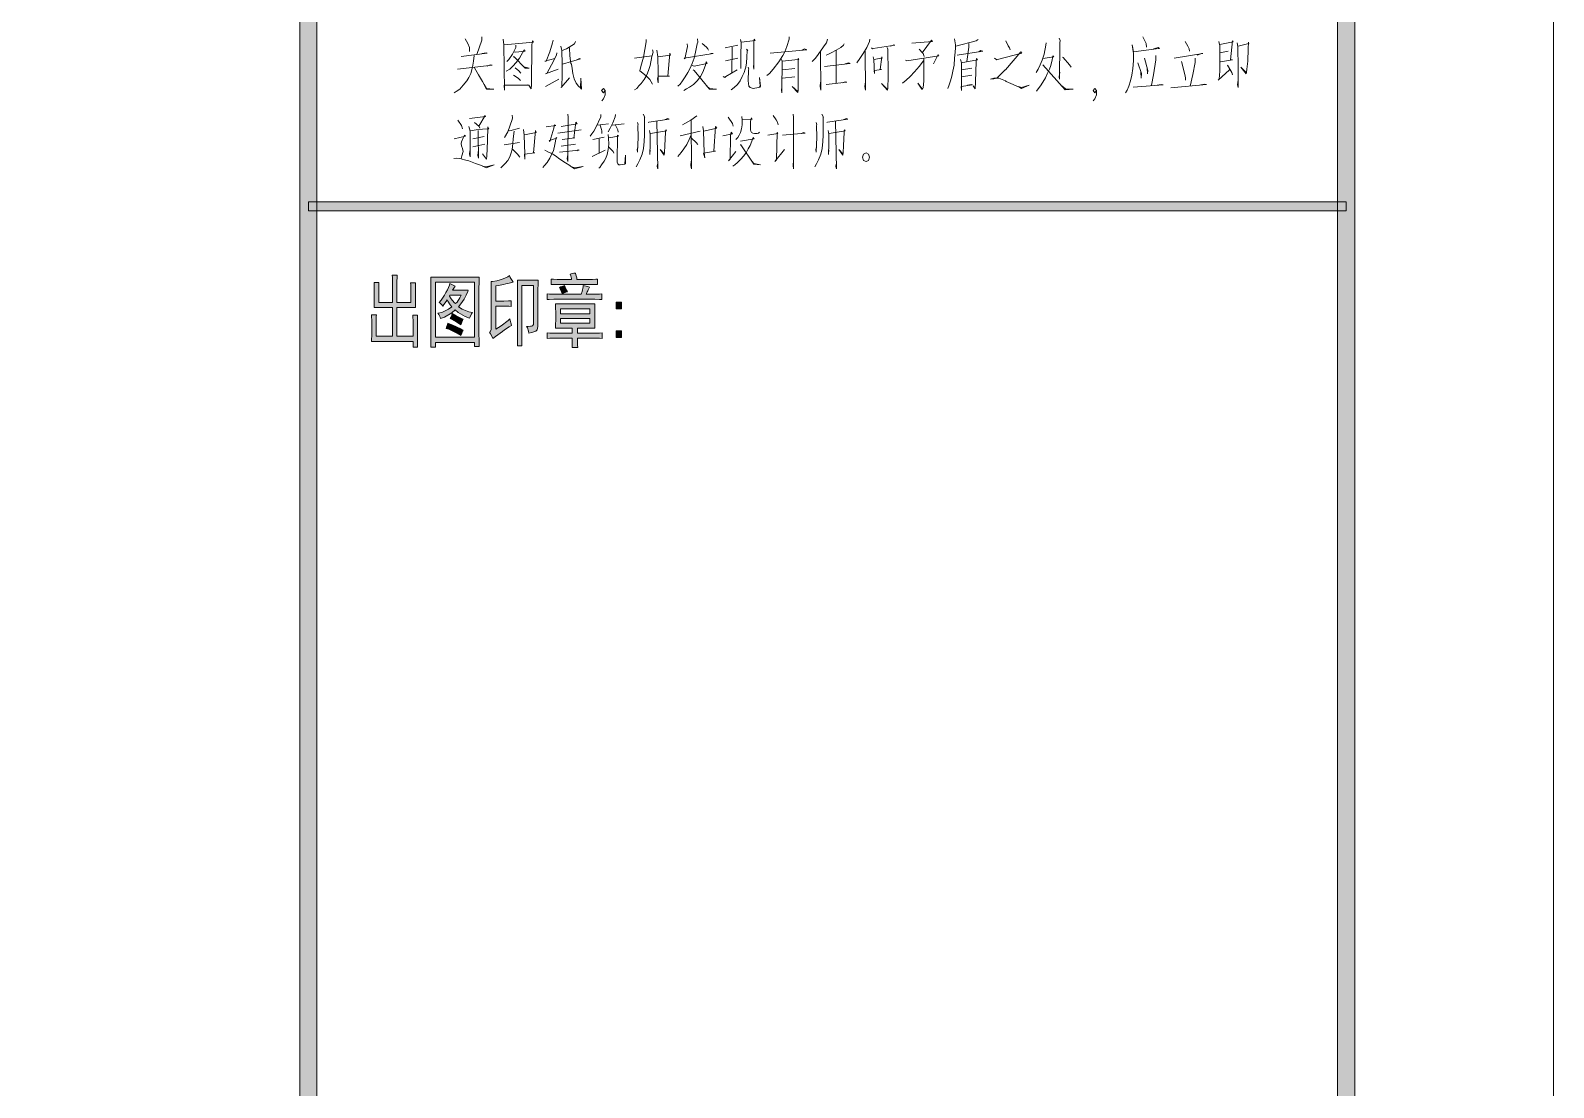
# Model space of a CAD drawing. Header units: millimetres. Extents: x 261 to 114907, y 32 to 1998430.
# Drawn here: x 106092 to 114907, y 1972882 to 1978999 of the extents above; entities that cross this region are included whole.
import ezdxf

# ---------------------------------------------------------------- set-up
doc = ezdxf.new("R2010")
doc.units = ezdxf.units.MM

msp = doc.modelspace()

# ---------------------------------------------------------------- hatches: boundary and pattern name
h = msp.add_hatch(color=0)
h.dxf.hatch_style = 2
h.paths.add_polyline_path([(113756.8, 1928283.3), (113656.8, 1928383.3), (113656.8, 1997179.3), (113756.8, 1997279.2)])
h = msp.add_hatch(color=0)
h.dxf.hatch_style = 2
h.paths.add_polyline_path([(107750.2, 1928333.3), (107650.3, 1928333.3), (107650.3, 1997229.2), (107750.2, 1997229.2)])
h = msp.add_hatch(color=0)
h.dxf.hatch_style = 2
h.paths.add_polyline_path([(107700.3, 1977956.5), (107700.3, 1978008.2), (113706.8, 1978008.2), (113706.8, 1977956.5)])
h = msp.add_hatch(color=0)
h.dxf.hatch_style = 2
h.paths.add_polyline_path([(108108.8, 1977541.1), (108107.9, 1977529.4), (108107.5, 1977507.9), (108107.5, 1977498), (108107.5, 1977426), (108187.2, 1977426), (108187.2, 1977532.4), (108187.2, 1977544.9), (108186.3, 1977569.9), (108185.9, 1977582.8), (108213.9, 1977582.8), (108213.5, 1977572.1), (108212.6, 1977546.7), (108212.6, 1977532.4), (108212.6, 1977426), (108294.1, 1977426), (108294.1, 1977492.4), (108294.1, 1977507), (108293.2, 1977530.3), (108292.3, 1977539.3), (108320.8, 1977539.3), (108320.3, 1977530.3), (108319.5, 1977506.1), (108319.5, 1977490.6), (108319.5, 1977441.9), (108319.5, 1977427.7), (108320.3, 1977404.5), (108320.8, 1977395.4), (108212.6, 1977395.4), (108212.6, 1977229.5), (108306.1, 1977229.5), (108306.1, 1977305.3), (108306.1, 1977318.7), (108305.3, 1977342), (108304.8, 1977351.9), (108332.8, 1977351.9), (108332.4, 1977342), (108331.6, 1977319.6), (108331.6, 1977307.1), (108331.6, 1977225.6), (108331.6, 1977208), (108332.4, 1977178.2), (108332.8, 1977166.2), (108306.1, 1977166.2), (108306.1, 1977198.9), (108065.2, 1977198.9), (108066.1, 1977209.7), (108067, 1977235.5), (108067, 1977251), (108067, 1977305.3), (108067, 1977320.4), (108066.1, 1977345), (108065.2, 1977353.6), (108093.7, 1977353.6), (108093.3, 1977345), (108092.4, 1977320.4), (108092.4, 1977305.3), (108092.4, 1977229.5), (108187.2, 1977229.5), (108187.2, 1977395.4), (108080.3, 1977395.4), (108080.8, 1977404.5), (108081.6, 1977426.9), (108081.6, 1977440.2), (108081.6, 1977496.2), (108081.6, 1977507.9), (108080.8, 1977530.3), (108080.3, 1977541.1)])
h = msp.add_hatch(color=0)
h.dxf.hatch_style = 2
h.paths.add_polyline_path([(108876.7, 1977292.4), (108862.9, 1977284.2), (108836.2, 1977267), (108823.2, 1977257.5), (108809.9, 1977248), (108782.7, 1977227.8), (108768.5, 1977217), (108763.8, 1977226.9), (108754.3, 1977244.6), (108749.5, 1977252.8), (108753, 1977255.4), (108757.7, 1977268.3), (108759, 1977278.2), (108759, 1977467.4), (108759, 1977493.6), (108758.2, 1977533.3), (108757.7, 1977546.7), (108765.1, 1977546.7), (108790.9, 1977551.4), (108809.4, 1977556.6), (108828, 1977561.3), (108855.5, 1977573.8), (108864.2, 1977580.7), (108868.9, 1977570.8), (108879.7, 1977552.3), (108886.1, 1977543.2), (108877.1, 1977540.2), (108855.1, 1977535), (108842.2, 1977532.4), (108828.8, 1977529.4), (108800.8, 1977524.2), (108785.7, 1977521.2), (108785.7, 1977432.9), (108818.5, 1977432.9), (108831, 1977432.9), (108859.4, 1977434.2), (108874.9, 1977435), (108874.9, 1977402.3), (108860.7, 1977403.2), (108832.7, 1977404.5), (108818.5, 1977404.5), (108785.7, 1977404.5), (108785.7, 1977270.9), (108815.5, 1977290.7), (108856.4, 1977320.4), (108867.2, 1977330.3), (108868.5, 1977320.4), (108873.2, 1977301.5)])
h = msp.add_hatch(color=0)
h.dxf.hatch_style = 2
h.paths.add_polyline_path([(109245.5, 1977595.3), (109249, 1977585.4), (109253.7, 1977567.3), (109255, 1977559.1), (109334.7, 1977559.1), (109344.2, 1977559.1), (109363.6, 1977560), (109373.9, 1977560.9), (109373.9, 1977528.6), (109363.6, 1977529.4), (109345.1, 1977530.3), (109336, 1977530.3), (109150.7, 1977530.3), (109138.7, 1977530.3), (109115.8, 1977529.4), (109105.1, 1977528.6), (109105.1, 1977560.9), (109118.4, 1977560), (109140.8, 1977559.1), (109149.4, 1977559.1), (109222.7, 1977559.1), (109222.7, 1977563.9), (109219.2, 1977579), (109215.8, 1977589.7), (109221.8, 1977591.9), (109236.9, 1977594.5)])
h = msp.add_hatch(color=0)
h.paths.add_polyline_path([(108688.8, 1977572.1), (108687.9, 1977549.2), (108687.1, 1977499.7), (108687.1, 1977472.5), (108687.1, 1977279.9), (108687.1, 1977251.9), (108687.9, 1977197.2), (108688.8, 1977170), (108661.6, 1977170), (108661.6, 1977193.3), (108435.8, 1977193.3), (108435.8, 1977166.2), (108408.7, 1977166.2), (108409.5, 1977194.2), (108410, 1977251.9), (108410, 1977281.6), (108410, 1977472.5), (108410, 1977498.8), (108409.5, 1977548.4), (108408.7, 1977572.1)])
h.paths.add_polyline_path([(108661.6, 1977223.9), (108661.6, 1977543.2), (108435.8, 1977543.2), (108435.8, 1977223.9)])
h = msp.add_hatch(color=0)
h.paths.add_polyline_path([(108549.2, 1977519.5), (108545.3, 1977514.3), (108538, 1977502.3), (108534.5, 1977496.2), (108625, 1977496.2), (108622.4, 1977488), (108613.4, 1977468.2), (108607.3, 1977456.6), (108601.3, 1977445), (108582.3, 1977416.9), (108569.4, 1977400.6), (108590.1, 1977387.2), (108629.7, 1977370.8), (108649.6, 1977368.3), (108644.8, 1977360.1), (108636.6, 1977342.8), (108633.2, 1977333.8), (108608.2, 1977343.7), (108566.4, 1977368.3), (108549.2, 1977382.5), (108529.8, 1977365.7), (108488, 1977340.2), (108465.6, 1977332.1), (108463.4, 1977340.2), (108456.1, 1977355.8), (108450.5, 1977362.7), (108472.5, 1977367.4), (108512.1, 1977386.4), (108530.2, 1977400.6), (108521.2, 1977412.2), (108507.4, 1977432), (108503.5, 1977440.2), (108497.5, 1977431.2), (108484.5, 1977413.1), (108477.6, 1977404.5), (108472.9, 1977411.3), (108463, 1977422.1), (108457.4, 1977426), (108469, 1977438.5), (108488.4, 1977466.9), (108496.6, 1977482.4), (108504.8, 1977498.4), (108516.4, 1977525.1), (108519.4, 1977535.9), (108526.3, 1977531.1), (108541.4, 1977523.4)])
h.paths.add_polyline_path([(108516.8, 1977461.8), (108527.2, 1977446.7), (108544.4, 1977425.1), (108552.2, 1977418.7), (108560.8, 1977427.7), (108577.2, 1977451.9), (108584.5, 1977467.4), (108519.4, 1977467.4)])
h = msp.add_hatch(color=0)
h.dxf.hatch_style = 2
h.paths.add_polyline_path([(109030.5, 1977554), (109030.1, 1977535), (109029.2, 1977497.1), (109029.2, 1977478.1), (109029.2, 1977303.2), (109029.2, 1977287.2), (109024.9, 1977267), (109020.6, 1977262.7), (109015.9, 1977258.8), (108993.4, 1977251), (108975.3, 1977247.6), (108974.5, 1977258.4), (108968.4, 1977278.2), (108962.8, 1977287.2), (108971.9, 1977287.2), (108986.1, 1977288.1), (108991.3, 1977289), (108996.9, 1977289.8), (109002.9, 1977298), (109003.4, 1977305.3), (109003.4, 1977523.4), (108936.1, 1977523.4), (108936.1, 1977173.5), (108910.3, 1977173.5), (108911.1, 1977195.9), (108911.6, 1977242.9), (108911.6, 1977267.4), (108911.6, 1977472.5), (108911.6, 1977492.4), (108911.1, 1977533.3), (108910.3, 1977554)])
h = msp.add_hatch(color=0)
h.dxf.hatch_style = 2
h.paths.add_polyline_path([(109345.5, 1977472.5), (109358.9, 1977472.5), (109385.6, 1977473.8), (109398.1, 1977474.7), (109398.1, 1977441.9), (109385.6, 1977442.8), (109358.9, 1977444.1), (109345.5, 1977444.1), (109133.5, 1977444.1), (109120.6, 1977444.1), (109094.7, 1977442.8), (109081.8, 1977441.9), (109081.8, 1977474.7), (109095.6, 1977473.8), (109121, 1977472.5), (109133.5, 1977472.5), (109279.1, 1977472.5), (109284.7, 1977489.8), (109290.8, 1977515.2), (109291.6, 1977523.4), (109299, 1977521.2), (109317.1, 1977516.9), (109327.8, 1977514.3), (109325.2, 1977509.6), (109319.6, 1977499.3), (109317.1, 1977493.6), (109314.5, 1977487.6), (109310.6, 1977477.3), (109308.9, 1977472.5)])
h = msp.add_hatch(color=0)
h.dxf.hatch_style = 2
h.paths.add_polyline_path([(109153.7, 1977512.2), (109159.8, 1977515.2), (109174, 1977520.4), (109182.2, 1977523.4), (109186.1, 1977514.3), (109194.7, 1977496.2), (109199.4, 1977487.2), (109191.2, 1977484.6), (109177.4, 1977479), (109171, 1977476.4), (109166.2, 1977486.3), (109157.6, 1977504.4)])
h = msp.add_hatch(color=0)
h.paths.add_polyline_path([(109358.9, 1977416.9), (109358.4, 1977398), (109357.6, 1977361.8), (109357.6, 1977345), (109357.6, 1977328.6), (109358.4, 1977294.1), (109358.9, 1977276.5), (109257.6, 1977276.5), (109257.6, 1977247.6), (109344.2, 1977247.6), (109357.1, 1977247.6), (109384.7, 1977248.5), (109399.8, 1977249.3), (109399.8, 1977217), (109385.6, 1977217.9), (109357.6, 1977218.7), (109344.2, 1977218.7), (109257.6, 1977218.7), (109257.6, 1977204.9), (109258.5, 1977178.2), (109258.9, 1977164.4), (109226.6, 1977164.4), (109227.4, 1977178.2), (109227.9, 1977204.9), (109227.9, 1977218.7), (109136.1, 1977218.7), (109125.3, 1977218.7), (109098.2, 1977217.9), (109081.8, 1977217), (109081.8, 1977249.3), (109097.3, 1977248.5), (109124, 1977247.6), (109134.8, 1977247.6), (109227.9, 1977247.6), (109227.9, 1977276.5), (109130.5, 1977276.5), (109131.3, 1977294.1), (109131.8, 1977329.5), (109131.8, 1977346.7), (109131.8, 1977363.5), (109131.3, 1977398.8), (109130.5, 1977416.9)])
h.paths.add_polyline_path([(109329.1, 1977359.2), (109329.1, 1977388.1), (109160.2, 1977388.1), (109160.2, 1977359.2)])
h.paths.add_polyline_path([(109329.1, 1977305.3), (109329.1, 1977332.1), (109160.2, 1977332.1), (109160.2, 1977305.3)])
h = msp.add_hatch(color=0)
h.dxf.hatch_style = 2
h.paths.add_polyline_path([(109511.8, 1977388.1), (109480.8, 1977388.1), (109480.8, 1977427.7), (109511.8, 1977427.7)])
h = msp.add_hatch(color=0)
h.dxf.hatch_style = 2
h.paths.add_polyline_path([(108533.2, 1977360.9), (108556.1, 1977348.4), (108587.1, 1977332.1), (108595.3, 1977328.6), (108591.8, 1977321.3), (108585.8, 1977304.9), (108583.2, 1977296.3), (108560.4, 1977310.5), (108528.9, 1977328.6), (108521.2, 1977332.1), (108524.2, 1977338.5), (108530.2, 1977352.7)])
h = msp.add_hatch(color=0)
h.dxf.hatch_style = 2
h.paths.add_polyline_path([(108507.4, 1977305.3), (108537.1, 1977293.3), (108581.9, 1977273.5), (108596.6, 1977265.3), (108593.1, 1977258.4), (108586.7, 1977242.9), (108583.2, 1977234.7), (108555.6, 1977250.2), (108513, 1977270), (108497.9, 1977274.3), (108500.5, 1977281.6), (108505.2, 1977297.2)])
h = msp.add_hatch(color=0)
h.dxf.hatch_style = 2
h.paths.add_polyline_path([(109511.8, 1977222.2), (109480.8, 1977222.2), (109480.8, 1977261.8), (109511.8, 1977261.8)])

# ---------------------------------------------------------------- linework, layer by layer
at = {"color": 0, "lineweight": 0}
for points in [[(114906.9, 1927132.8), (114906.9, 1998429.8), (13963.2, 1998429.8), (13963.2, 1927132.8)], [(113756.8, 1928283.3), (113656.8, 1928383.3), (113656.8, 1997179.3), (113756.8, 1997279.2)], [(107750.2, 1928333.3), (107650.3, 1928333.3), (107650.3, 1997229.2), (107750.2, 1997229.2)], [(110948.5, 1978265.9), (110942.9, 1978283.5), (110928.3, 1978291.3), (110914, 1978283.5), (110908, 1978265.9), (110914, 1978247.8), (110928.3, 1978240.4), (110942.9, 1978247.8)], [(107700.3, 1977956.5), (107700.3, 1978008.2), (113706.8, 1978008.2), (113706.8, 1977956.5)], [(108108.8, 1977541.1), (108107.9, 1977529.4), (108107.5, 1977507.9), (108107.5, 1977498), (108107.5, 1977426), (108187.2, 1977426), (108187.2, 1977532.4), (108187.2, 1977544.9), (108186.3, 1977569.9), (108185.9, 1977582.8), (108213.9, 1977582.8), (108213.5, 1977572.1), (108212.6, 1977546.7), (108212.6, 1977532.4), (108212.6, 1977426), (108294.1, 1977426), (108294.1, 1977492.4), (108294.1, 1977507), (108293.2, 1977530.3), (108292.3, 1977539.3), (108320.8, 1977539.3), (108320.3, 1977530.3), (108319.5, 1977506.1), (108319.5, 1977490.6), (108319.5, 1977441.9), (108319.5, 1977427.7), (108320.3, 1977404.5), (108320.8, 1977395.4), (108212.6, 1977395.4), (108212.6, 1977229.5), (108306.1, 1977229.5), (108306.1, 1977305.3), (108306.1, 1977318.7), (108305.3, 1977342), (108304.8, 1977351.9), (108332.8, 1977351.9), (108332.4, 1977342), (108331.6, 1977319.6), (108331.6, 1977307.1), (108331.6, 1977225.6), (108331.6, 1977208), (108332.4, 1977178.2), (108332.8, 1977166.2), (108306.1, 1977166.2), (108306.1, 1977198.9), (108065.2, 1977198.9), (108066.1, 1977209.7), (108067, 1977235.5), (108067, 1977251), (108067, 1977305.3), (108067, 1977320.4), (108066.1, 1977345), (108065.2, 1977353.6), (108093.7, 1977353.6), (108093.3, 1977345), (108092.4, 1977320.4), (108092.4, 1977305.3), (108092.4, 1977229.5), (108187.2, 1977229.5), (108187.2, 1977395.4), (108080.3, 1977395.4), (108080.8, 1977404.5), (108081.6, 1977426.9), (108081.6, 1977440.2), (108081.6, 1977496.2), (108081.6, 1977507.9), (108080.8, 1977530.3), (108080.3, 1977541.1)], [(108876.7, 1977292.4), (108862.9, 1977284.2), (108836.2, 1977267), (108823.2, 1977257.5), (108809.9, 1977248), (108782.7, 1977227.8), (108768.5, 1977217), (108763.8, 1977226.9), (108754.3, 1977244.6), (108749.5, 1977252.8), (108753, 1977255.4), (108757.7, 1977268.3), (108759, 1977278.2), (108759, 1977467.4), (108759, 1977493.6), (108758.2, 1977533.3), (108757.7, 1977546.7), (108765.1, 1977546.7), (108790.9, 1977551.4), (108809.4, 1977556.6), (108828, 1977561.3), (108855.5, 1977573.8), (108864.2, 1977580.7), (108868.9, 1977570.8), (108879.7, 1977552.3), (108886.1, 1977543.2), (108877.1, 1977540.2), (108855.1, 1977535), (108842.2, 1977532.4), (108828.8, 1977529.4), (108800.8, 1977524.2), (108785.7, 1977521.2), (108785.7, 1977432.9), (108818.5, 1977432.9), (108831, 1977432.9), (108859.4, 1977434.2), (108874.9, 1977435), (108874.9, 1977402.3), (108860.7, 1977403.2), (108832.7, 1977404.5), (108818.5, 1977404.5), (108785.7, 1977404.5), (108785.7, 1977270.9), (108815.5, 1977290.7), (108856.4, 1977320.4), (108867.2, 1977330.3), (108868.5, 1977320.4), (108873.2, 1977301.5)], [(109245.5, 1977595.3), (109249, 1977585.4), (109253.7, 1977567.3), (109255, 1977559.1), (109334.7, 1977559.1), (109344.2, 1977559.1), (109363.6, 1977560), (109373.9, 1977560.9), (109373.9, 1977528.6), (109363.6, 1977529.4), (109345.1, 1977530.3), (109336, 1977530.3), (109150.7, 1977530.3), (109138.7, 1977530.3), (109115.8, 1977529.4), (109105.1, 1977528.6), (109105.1, 1977560.9), (109118.4, 1977560), (109140.8, 1977559.1), (109149.4, 1977559.1), (109222.7, 1977559.1), (109222.7, 1977563.9), (109219.2, 1977579), (109215.8, 1977589.7), (109221.8, 1977591.9), (109236.9, 1977594.5)], [(108688.8, 1977572.1), (108687.9, 1977549.2), (108687.1, 1977499.7), (108687.1, 1977472.5), (108687.1, 1977279.9), (108687.1, 1977251.9), (108687.9, 1977197.2), (108688.8, 1977170), (108661.6, 1977170), (108661.6, 1977193.3), (108435.8, 1977193.3), (108435.8, 1977166.2), (108408.7, 1977166.2), (108409.5, 1977194.2), (108410, 1977251.9), (108410, 1977281.6), (108410, 1977472.5), (108410, 1977498.8), (108409.5, 1977548.4), (108408.7, 1977572.1)], [(108661.6, 1977223.9), (108661.6, 1977543.2), (108435.8, 1977543.2), (108435.8, 1977223.9)], [(108549.2, 1977519.5), (108545.3, 1977514.3), (108538, 1977502.3), (108534.5, 1977496.2), (108625, 1977496.2), (108622.4, 1977488), (108613.4, 1977468.2), (108607.3, 1977456.6), (108601.3, 1977445), (108582.3, 1977416.9), (108569.4, 1977400.6), (108590.1, 1977387.2), (108629.7, 1977370.8), (108649.6, 1977368.3), (108644.8, 1977360.1), (108636.6, 1977342.8), (108633.2, 1977333.8), (108608.2, 1977343.7), (108566.4, 1977368.3), (108549.2, 1977382.5), (108529.8, 1977365.7), (108488, 1977340.2), (108465.6, 1977332.1), (108463.4, 1977340.2), (108456.1, 1977355.8), (108450.5, 1977362.7), (108472.5, 1977367.4), (108512.1, 1977386.4), (108530.2, 1977400.6), (108521.2, 1977412.2), (108507.4, 1977432), (108503.5, 1977440.2), (108497.5, 1977431.2), (108484.5, 1977413.1), (108477.6, 1977404.5), (108472.9, 1977411.3), (108463, 1977422.1), (108457.4, 1977426), (108469, 1977438.5), (108488.4, 1977466.9), (108496.6, 1977482.4), (108504.8, 1977498.4), (108516.4, 1977525.1), (108519.4, 1977535.9), (108526.3, 1977531.1), (108541.4, 1977523.4)], [(109030.5, 1977554), (109030.1, 1977535), (109029.2, 1977497.1), (109029.2, 1977478.1), (109029.2, 1977303.2), (109029.2, 1977287.2), (109024.9, 1977267), (109020.6, 1977262.7), (109015.9, 1977258.8), (108993.4, 1977251), (108975.3, 1977247.6), (108974.5, 1977258.4), (108968.4, 1977278.2), (108962.8, 1977287.2), (108971.9, 1977287.2), (108986.1, 1977288.1), (108991.3, 1977289), (108996.9, 1977289.8), (109002.9, 1977298), (109003.4, 1977305.3), (109003.4, 1977523.4), (108936.1, 1977523.4), (108936.1, 1977173.5), (108910.3, 1977173.5), (108911.1, 1977195.9), (108911.6, 1977242.9), (108911.6, 1977267.4), (108911.6, 1977472.5), (108911.6, 1977492.4), (108911.1, 1977533.3), (108910.3, 1977554)], [(109345.5, 1977472.5), (109358.9, 1977472.5), (109385.6, 1977473.8), (109398.1, 1977474.7), (109398.1, 1977441.9), (109385.6, 1977442.8), (109358.9, 1977444.1), (109345.5, 1977444.1), (109133.5, 1977444.1), (109120.6, 1977444.1), (109094.7, 1977442.8), (109081.8, 1977441.9), (109081.8, 1977474.7), (109095.6, 1977473.8), (109121, 1977472.5), (109133.5, 1977472.5), (109279.1, 1977472.5), (109284.7, 1977489.8), (109290.8, 1977515.2), (109291.6, 1977523.4), (109299, 1977521.2), (109317.1, 1977516.9), (109327.8, 1977514.3), (109325.2, 1977509.6), (109319.6, 1977499.3), (109317.1, 1977493.6), (109314.5, 1977487.6), (109310.6, 1977477.3), (109308.9, 1977472.5)], [(109153.7, 1977512.2), (109159.8, 1977515.2), (109174, 1977520.4), (109182.2, 1977523.4), (109186.1, 1977514.3), (109194.7, 1977496.2), (109199.4, 1977487.2), (109191.2, 1977484.6), (109177.4, 1977479), (109171, 1977476.4), (109166.2, 1977486.3), (109157.6, 1977504.4)], [(108516.8, 1977461.8), (108527.2, 1977446.7), (108544.4, 1977425.1), (108552.2, 1977418.7), (108560.8, 1977427.7), (108577.2, 1977451.9), (108584.5, 1977467.4), (108519.4, 1977467.4)], [(109358.9, 1977416.9), (109358.4, 1977398), (109357.6, 1977361.8), (109357.6, 1977345), (109357.6, 1977328.6), (109358.4, 1977294.1), (109358.9, 1977276.5), (109257.6, 1977276.5), (109257.6, 1977247.6), (109344.2, 1977247.6), (109357.1, 1977247.6), (109384.7, 1977248.5), (109399.8, 1977249.3), (109399.8, 1977217), (109385.6, 1977217.9), (109357.6, 1977218.7), (109344.2, 1977218.7), (109257.6, 1977218.7), (109257.6, 1977204.9), (109258.5, 1977178.2), (109258.9, 1977164.4), (109226.6, 1977164.4), (109227.4, 1977178.2), (109227.9, 1977204.9), (109227.9, 1977218.7), (109136.1, 1977218.7), (109125.3, 1977218.7), (109098.2, 1977217.9), (109081.8, 1977217), (109081.8, 1977249.3), (109097.3, 1977248.5), (109124, 1977247.6), (109134.8, 1977247.6), (109227.9, 1977247.6), (109227.9, 1977276.5), (109130.5, 1977276.5), (109131.3, 1977294.1), (109131.8, 1977329.5), (109131.8, 1977346.7), (109131.8, 1977363.5), (109131.3, 1977398.8), (109130.5, 1977416.9)], [(109511.8, 1977388.1), (109480.8, 1977388.1), (109480.8, 1977427.7), (109511.8, 1977427.7)], [(108533.2, 1977360.9), (108556.1, 1977348.4), (108587.1, 1977332.1), (108595.3, 1977328.6), (108591.8, 1977321.3), (108585.8, 1977304.9), (108583.2, 1977296.3), (108560.4, 1977310.5), (108528.9, 1977328.6), (108521.2, 1977332.1), (108524.2, 1977338.5), (108530.2, 1977352.7)], [(109329.1, 1977359.2), (109329.1, 1977388.1), (109160.2, 1977388.1), (109160.2, 1977359.2)], [(109329.1, 1977305.3), (109329.1, 1977332.1), (109160.2, 1977332.1), (109160.2, 1977305.3)], [(108507.4, 1977305.3), (108537.1, 1977293.3), (108581.9, 1977273.5), (108596.6, 1977265.3), (108593.1, 1977258.4), (108586.7, 1977242.9), (108583.2, 1977234.7), (108555.6, 1977250.2), (108513, 1977270), (108497.9, 1977274.3), (108500.5, 1977281.6), (108505.2, 1977297.2)], [(109511.8, 1977222.2), (109480.8, 1977222.2), (109480.8, 1977261.8), (109511.8, 1977261.8)]]:
    msp.add_lwpolyline(points, close=True, dxfattribs=at)
for points in [[(108607.3, 1978951.9), (108623.7, 1978923.9), (108633.6, 1978901), (108633.6, 1978877.8)], [(108705.2, 1978961.8), (108705.2, 1978944.1), (108674.6, 1978860.1)], [(108827.1, 1978949.3), (108831.4, 1978916.1), (108835.3, 1978654.1), (108833.1, 1978682.1), (108977.9, 1978682.1), (108967.6, 1978684.7), (108947.3, 1978682.1)], [(108833.1, 1978916.1), (109004.2, 1978931.2), (108998.2, 1978938.9), (108994.3, 1978916.1), (108992.2, 1978686.9), (108990, 1978661.4), (108975.8, 1978682.1)], [(108900.4, 1978913.5), (108900.4, 1978901), (108882.3, 1978862.7), (108859.9, 1978832.1), (108849.5, 1978819.6)], [(109116.3, 1978944.1), (109114.1, 1978928.6), (109098.2, 1978875.2), (109075.7, 1978821.7), (109069.7, 1978821.7), (109126.6, 1978837.3)], [(109161.1, 1978908.4), (109167.1, 1978882.9), (109169.3, 1978804.1), (109169.3, 1978738.1), (109167.1, 1978676.9), (109163.2, 1978669.2), (109211.9, 1978725.2)], [(109246.8, 1978936.4), (109240.4, 1978921.3), (109193.8, 1978893.3), (109169.3, 1978882.9)], [(109211.9, 1978898.4), (109214.1, 1978852.3), (109220.1, 1978809.2), (109222.3, 1978804.1), (109226.1, 1978778.6), (109230.4, 1978750.6), (109238.6, 1978720), (109250.7, 1978694.6), (109262.8, 1978676.9), (109275.3, 1978666.6), (109281.3, 1978658.9), (109277, 1978722.6), (109275.3, 1978664)], [(109655.8, 1978946.7), (109655.8, 1978933.8), (109639.4, 1978845), (109625.2, 1978791.6), (109619.1, 1978766.1), (109635.5, 1978753.2), (109657.9, 1978735.6), (109676, 1978714.9), (109684.2, 1978702.4), (109692.4, 1978689.4)], [(109953.1, 1978951.9), (109955.3, 1978931.2), (109950.9, 1978921.3), (109941, 1978873), (109932.8, 1978839.8), (109922.5, 1978809.2), (109910.4, 1978781.2), (109896.2, 1978755.8), (109882, 1978730.4), (109865.6, 1978707.5), (109851.4, 1978689.4), (109838.9, 1978676.9)], [(109891.9, 1978921.3), (109894.1, 1978905.8), (109879.8, 1978834.7), (109876, 1978839.8), (110042.7, 1978865.3), (110032.4, 1978865.3), (110020.3, 1978862.7)], [(109979.4, 1978923.9), (110003.9, 1978903.2), (110012.1, 1978893.3), (110016.4, 1978885.5)], [(110185.4, 1978913.5), (110112.1, 1978898.4)], [(110152.6, 1978903.2), (110150.5, 1978753.2)], [(110201.3, 1978946.7), (110205.6, 1978928.6), (110203.5, 1978857.5), (110203.5, 1978778.6), (110203.5, 1978791.6), (110203.5, 1978811.8)], [(110207.8, 1978931.2), (110287.1, 1978941.5), (110281, 1978949.3), (110278.9, 1978936.4), (110278.9, 1978809.2), (110278.9, 1978776.1), (110276.7, 1978791.6), (110278.9, 1978806.7)], [(110482.3, 1978961.8), (110482.3, 1978949.3), (110470.2, 1978905.8), (110458.1, 1978875.2), (110445.6, 1978854.9), (110423.2, 1978817), (110390.9, 1978776.1), (110368.5, 1978750.6), (110354.3, 1978738.1)], [(110704.2, 1978949.3), (110698.2, 1978928.6), (110692.1, 1978918.7), (110667.6, 1978885.5), (110651.6, 1978860.1), (110635.2, 1978839.8), (110616.7, 1978819.6)], [(110802, 1978921.3), (110798.1, 1978913.5), (110781.8, 1978901), (110755.5, 1978885.5), (110726.6, 1978870.4), (110706.3, 1978860.1), (110696.4, 1978857.5)], [(110950.7, 1978949.3), (110948.5, 1978936.4), (110932.6, 1978901), (110911.9, 1978865.3), (110891.6, 1978837.3), (110875.3, 1978811.8)], [(110958.9, 1978898.4), (110964.9, 1978893.3), (110969.2, 1978895.9), (111095.5, 1978913.5), (111089, 1978916.1), (111070.9, 1978908.4)], [(111050.6, 1978901), (111054.5, 1978890.7), (111056.7, 1978755.8), (111056.7, 1978712.3), (111054.5, 1978684.7), (111054.5, 1978666.6), (111052.4, 1978654.1), (111017.9, 1978692), (111050.6, 1978658.9), (111054.5, 1978666.6)], [(111192.8, 1978926.5), (111313.1, 1978936.4), (111307, 1978944.1), (111251.9, 1978870.4)], [(111439.3, 1978951.9), (111445.4, 1978916.1), (111445.4, 1978898.4), (111443.6, 1978873), (111439.3, 1978839.8), (111437.2, 1978798.9), (111431.1, 1978763.6), (111425.1, 1978735.6), (111416.9, 1978707.5), (111408.7, 1978684.7), (111400.5, 1978664)], [(111575.9, 1978946.7), (111565.6, 1978938.9), (111447.5, 1978908.4)], [(111522.9, 1978923.9), (111522.9, 1978903.2), (111510.4, 1978819.6)], [(111736.7, 1978938.9), (111750.9, 1978910.9), (111759.1, 1978898.4), (111761.2, 1978888.1)], [(111970.7, 1978928.6), (111968.9, 1978913.5), (111958.6, 1978862.7), (111946.5, 1978826.9), (111936.2, 1978801.5), (111924.1, 1978776.1), (111911.6, 1978755.8)], [(112046.1, 1978954.5), (112052.1, 1978941.5), (112050.4, 1978928.6), (112048.2, 1978717.5), (112046.1, 1978730.4), (112050.4, 1978758.4)], [(112591.6, 1978893.3), (112618.3, 1978901), (112626.5, 1978895.9), (112622.2, 1978895.9), (112475.7, 1978875.2), (112467.5, 1978916.1), (112475.7, 1978865.3), (112475.7, 1978824.3), (112471.8, 1978778.6), (112465.3, 1978740.3), (112459.3, 1978707.5), (112449.4, 1978676.9), (112439.1, 1978654.1), (112428.7, 1978638.6)], [(112530.8, 1978961.8), (112548.9, 1978923.9), (112551.1, 1978903.2)], [(112775.2, 1978936.4), (112791.1, 1978908.4), (112797.6, 1978893.3), (112799.3, 1978880.3)], [(112970.4, 1978936.4), (112974.7, 1978910.9), (112974.7, 1978834.7), (112974.7, 1978770.9), (112974.7, 1978763.6), (112972.5, 1978717.5), (112966.5, 1978712.3), (113031.6, 1978770.9), (113033.7, 1978773.5), (113019.5, 1978798.9), (113045.8, 1978755.8), (113049.7, 1978742.9)], [(112974.7, 1978918.7), (113051.8, 1978933.8), (113047.9, 1978938.9), (113037.6, 1978829.5), (113047.9, 1978829.5), (112978.6, 1978817)], [(113076.4, 1978928.6), (113080.3, 1978905.8), (113082.4, 1978783.8), (113082.4, 1978776.1), (113082.4, 1978669.2), (113078.5, 1978684.7), (113082.4, 1978712.3)], [(113082.4, 1978908.4), (113143.6, 1978923.9), (113141.5, 1978931.2), (113139.3, 1978893.3), (113137.6, 1978821.7), (113131.1, 1978776.1), (113129.4, 1978758.4), (113127.2, 1978748.1), (113096.6, 1978786.4), (113127.2, 1978755.8)], [(108660.3, 1978854.9), (108656, 1978821.7), (108650, 1978786.4), (108640.1, 1978750.6), (108629.7, 1978727.8), (108617.7, 1978707.5), (108597, 1978682.1), (108576.7, 1978658.9), (108556.5, 1978646.4), (108544.4, 1978638.6)], [(108584.9, 1978849.7), (108735.8, 1978867.8), (108729.3, 1978870.4), (108705.2, 1978865.3)], [(108890.5, 1978875.2), (108898.6, 1978873), (108955.5, 1978880.3), (108949.5, 1978888.1), (108922.8, 1978839.8), (108902.5, 1978814.4), (108884.4, 1978793.7), (108865.9, 1978776.1), (108845.6, 1978763.6)], [(108886.1, 1978847.2), (108892.2, 1978847.2), (108955.5, 1978781.2), (108977.9, 1978781.2), (108955.5, 1978786.4), (108945.2, 1978791.6)], [(109138.7, 1978870.4), (109136.5, 1978857.5), (109108.1, 1978801.5), (109079.6, 1978750.6), (109073.6, 1978748.1), (109146.8, 1978776.1)], [(109171.4, 1978804.1), (109275.3, 1978834.7), (109269.2, 1978837.3), (109250.7, 1978826.9)], [(109692.4, 1978888.1), (109696.7, 1978873), (109688.5, 1978849.7), (109678.2, 1978796.3), (109668.3, 1978768.3), (109660.1, 1978742.9), (109655.8, 1978735.6), (109643.7, 1978714.9), (109627.3, 1978692), (109613.1, 1978679.5), (109601, 1978664), (109588.5, 1978656.7)], [(109588.5, 1978839.8), (109688.5, 1978852.3)], [(109717, 1978885.5), (109723, 1978847.2), (109725.1, 1978758.4), (109725.1, 1978697.2), (109720.8, 1978720), (109725.1, 1978735.6), (109790.2, 1978735.6), (109779.9, 1978735.6), (109792.4, 1978867.8), (109796.2, 1978857.5), (109723, 1978847.2)], [(109922.5, 1978796.3), (109932.8, 1978793.7), (110008.3, 1978809.2), (110001.8, 1978817), (109997.9, 1978798.9), (109983.7, 1978758.4), (109969.5, 1978733), (109950.9, 1978707.5), (109928.5, 1978686.9), (109906.1, 1978671.8), (109888, 1978661.4), (109873.8, 1978651.5)], [(110113.8, 1978824.3), (110185.4, 1978839.8)], [(110236.2, 1978890.7), (110244.4, 1978882.9), (110240.1, 1978882.9), (110238.4, 1978845), (110236.2, 1978811.8), (110231.9, 1978786.4), (110228, 1978776.1), (110222, 1978755.8), (110211.6, 1978733), (110199.6, 1978707.5), (110183.2, 1978686.9), (110164.7, 1978669.2), (110146.6, 1978656.7)], [(110372.4, 1978867.8), (110584.4, 1978888.1), (110571.9, 1978893.3)], [(110437.9, 1978832.1), (110441.8, 1978821.7), (110439.6, 1978654.1), (110439.6, 1978638.6), (110437.9, 1978654.1), (110439.6, 1978671.8)], [(110441.8, 1978821.7), (110535.3, 1978832.1), (110535.3, 1978837.3), (110539.6, 1978832.1), (110535.3, 1978829.5), (110535.3, 1978651.5), (110533.5, 1978641.2), (110500.8, 1978674.4), (110533.5, 1978646.4)], [(110571.9, 1978893.3), (110555.9, 1978885.5)], [(110663.7, 1978877.8), (110665.8, 1978654.1), (110661.5, 1978674.4), (110663.7, 1978699.8)], [(110688.2, 1978791.6), (110836.9, 1978809.2), (110828.7, 1978811.8), (110808, 1978806.7)], [(110755.5, 1978882.9), (110755.5, 1978694.6)], [(110922.2, 1978880.3), (110924.4, 1978654.1), (110920.1, 1978674.4), (110924.4, 1978702.4)], [(110969.2, 1978847.2), (110973.1, 1978832.1), (110977.4, 1978750.6), (110975.2, 1978766.1), (110977.4, 1978768.3), (111017.9, 1978773.5), (111009.7, 1978773.5), (111020, 1978847.2), (111022.2, 1978839.8), (111014, 1978839.8), (110975.2, 1978832.1)], [(111260.1, 1978824.3), (111235.9, 1978791.6), (111209.2, 1978761), (111182.9, 1978733), (111160.5, 1978712.3), (111138.1, 1978694.6)], [(111156.2, 1978826.9), (111164.4, 1978824.3), (111349.7, 1978852.3), (111345.8, 1978860.1), (111317.4, 1978806.7)], [(111262.2, 1978839.8), (111262.2, 1978707.5), (111260.1, 1978686.9), (111258.3, 1978669.2), (111254, 1978658.9), (111250.2, 1978658.9), (111227.8, 1978694.6), (111251.9, 1978661.4)], [(111235.9, 1978890.7), (111254, 1978870.4), (111258.3, 1978865.3), (111264.4, 1978849.7)], [(111455.7, 1978857.5), (111604.4, 1978880.3), (111590.2, 1978882.9), (111579.8, 1978875.2)], [(111473.8, 1978832.1), (111480.3, 1978811.8), (111480.3, 1978651.5), (111478.1, 1978674.4), (111543.2, 1978684.7), (111537.1, 1978686.9), (111514.7, 1978682.1)], [(111478.1, 1978811.8), (111573.8, 1978829.5), (111567.7, 1978837.3), (111565.6, 1978819.6), (111561.7, 1978702.4), (111559.6, 1978661.4), (111547.5, 1978679.5)], [(111671.6, 1978839.8), (111685.8, 1978829.5), (111689.7, 1978832.1), (111830.2, 1978867.8), (111824.1, 1978875.2), (111734.5, 1978770.9), (111732.4, 1978770.9), (111685.8, 1978722.6), (111667.3, 1978722.6), (111649.2, 1978717.5), (111667.3, 1978720), (111683.7, 1978722.6), (111695.7, 1978722.6), (111734.5, 1978707.5), (111738.8, 1978705), (111779.3, 1978686.9), (111818.1, 1978669.2), (111828.4, 1978664), (111872.8, 1978682.1), (111828.4, 1978669.2), (111809.9, 1978674.4)], [(111950.4, 1978837.3), (112015.5, 1978847.2), (112009.4, 1978852.3), (112005.6, 1978829.5), (111997.4, 1978796.3), (111989.2, 1978776.1), (111976.7, 1978748.1), (111966.8, 1978725.2), (111950.4, 1978699.8), (111938.3, 1978679.5), (111924.1, 1978661.4), (111913.8, 1978648.9)], [(112064.6, 1978845), (112068.5, 1978842.4), (112105.1, 1978801.5), (112115.4, 1978786.4)], [(112500.2, 1978811.8), (112522.7, 1978750.6), (112520.5, 1978722.6), (112518.3, 1978758.4)], [(112538.6, 1978839.8), (112559.3, 1978768.3), (112557.1, 1978748.1), (112555, 1978783.8)], [(112605.8, 1978854.9), (112605.8, 1978829.5), (112591.6, 1978742.9), (112579.5, 1978682.1)], [(112711.8, 1978839.8), (112876.9, 1978865.3), (112868.7, 1978865.3), (112844.1, 1978857.5)], [(112752.8, 1978819.6), (112773, 1978745.5), (112776.9, 1978725.2), (112776.9, 1978712.3)], [(112832.1, 1978839.8), (112832.1, 1978814.4), (112819.6, 1978745.5), (112803.6, 1978676.9)], [(112976.4, 1978870.4), (113023.4, 1978880.3)], [(108562.5, 1978776.1), (108764.2, 1978798.9)], [(108662.5, 1978783.8), (108684.9, 1978742.9), (108707.3, 1978705), (108731.4, 1978658.9), (108774.1, 1978658.9), (108770.2, 1978658.9), (108731.4, 1978664), (108717.2, 1978686.9)], [(108762, 1978798.9), (108751.7, 1978801.5), (108735.8, 1978793.7)], [(108888.3, 1978740.3), (108914.6, 1978722.6), (108927.1, 1978710.1)], [(108896.5, 1978783.8), (108918.9, 1978766.1), (108929.2, 1978753.2)], [(109926.8, 1978770.9), (109932.8, 1978768.3), (110022.5, 1978658.9), (110063, 1978658.9), (110022.5, 1978664), (110006.1, 1978676.9)], [(110101.8, 1978733), (110110, 1978727.8), (110116, 1978733), (110181.1, 1978770.9)], [(110246.1, 1978786.4), (110250.4, 1978776.1), (110248.3, 1978770.9), (110246.1, 1978707.5), (110248.3, 1978692), (110250.4, 1978676.9), (110256.5, 1978669.2), (110262.5, 1978666.6), (110275, 1978664), (110305.2, 1978669.2), (110313.3, 1978671.8), (110317.7, 1978676.9), (110311.6, 1978727.8), (110315.5, 1978676.9), (110311.6, 1978671.8)], [(110515, 1978778.6), (110443.9, 1978770.9)], [(110443.9, 1978722.6), (110515, 1978730.4)], [(111480.3, 1978770.9), (111539.3, 1978781.2)], [(111539.3, 1978740.3), (111480.3, 1978730.4)], [(111950.4, 1978801.5), (112080.5, 1978656.7), (112127.5, 1978658.9), (112125.4, 1978658.9), (112082.7, 1978661.4), (112060.3, 1978679.5)], [(109073.6, 1978674.4), (109150.7, 1978717.5)], [(109399.4, 1978592.9), (109407.6, 1978603.3), (109417.5, 1978626.1), (109417.5, 1978651.5), (109407.6, 1978664), (109397.2, 1978651.5), (109407.6, 1978638.6), (109417.5, 1978651.5)], [(110696.4, 1978686.9), (110816.2, 1978699.8), (110806.3, 1978702.4), (110792.1, 1978697.2)], [(112243.4, 1978592.9), (112251.6, 1978603.3), (112262, 1978626.1), (112262, 1978651.5), (112251.6, 1978664), (112241.7, 1978651.5), (112251.6, 1978638.6), (112262, 1978651.5)], [(112473.5, 1978671.8), (112646.8, 1978684.7), (112636.4, 1978686.9), (112612.3, 1978682.1)], [(112691.6, 1978666.6), (112899.3, 1978686.9), (112888.9, 1978689.4), (112866.5, 1978684.7)], [(108564.7, 1978479.6), (108587.1, 1978449), (108593.1, 1978430.9)], [(108631.9, 1978489.5), (108725.4, 1978502.4), (108723.3, 1978507.6), (108686.6, 1978446.4), (108662.5, 1978466.7), (108688.8, 1978443.8), (108692.7, 1978433.5)], [(108880.1, 1978510.2), (108882.3, 1978494.7), (108880.1, 1978484.3), (108853.8, 1978413.2), (108835.3, 1978380)], [(109163.2, 1978443.8), (109256.7, 1978458.9), (109248.5, 1978469.2), (109236.5, 1978375.3), (109242.5, 1978377.5), (109169.3, 1978367.6)], [(109202, 1978514.9), (109203.7, 1978497.3), (109202, 1978240.4), (109197.7, 1978258.1), (109202, 1978280.9)], [(109393.3, 1978512.3), (109393.3, 1978499.8), (109364.9, 1978438.7), (109352.4, 1978415.8), (109340.3, 1978400.7), (109332.1, 1978387.8)], [(109372.7, 1978451.6), (109438.1, 1978458.9)], [(109478.7, 1978512.3), (109476.5, 1978499.8), (109462.3, 1978464.1), (109446.3, 1978433.5), (109436, 1978413.2)], [(109458.4, 1978451.6), (109527.8, 1978458.9)], [(109637.7, 1978514.9), (109647.6, 1978497.3), (109645.9, 1978502.4), (109645.9, 1978449), (109645.9, 1978446.4), (109645.9, 1978393), (109643.7, 1978357.2), (109639.4, 1978316.7), (109631.6, 1978283.5), (109619.1, 1978250.3), (109607.1, 1978227.5), (109596.7, 1978209.8)], [(109604.9, 1978466.7), (109609.2, 1978454.2), (109607.1, 1978449), (109609.2, 1978382.6), (109604.9, 1978296), (109602.8, 1978311.5), (109607.1, 1978326.6)], [(109666.1, 1978466.7), (109670, 1978469.2), (109788.1, 1978486.9), (109779.9, 1978489.5), (109765.6, 1978484.3)], [(109717, 1978474.4), (109723, 1978199.5), (109719.1, 1978212.4), (109720.8, 1978224.9)], [(109949.2, 1978505), (109914.3, 1978479.6), (109879.8, 1978461.5), (109865.6, 1978454.2)], [(109916.5, 1978479.6), (109918.6, 1978199.5), (109914.3, 1978217.2), (109916.5, 1978242.6)], [(110130.2, 1978497.3), (110154.8, 1978461.5), (110158.6, 1978446.4)], [(110209.5, 1978502.4), (110211.6, 1978479.6), (110211.6, 1978454.2), (110207.8, 1978430.9), (110201.3, 1978408.1), (110193.5, 1978393), (110185.4, 1978380), (110175, 1978367.6)], [(110213.8, 1978482.2), (110268.5, 1978486.9), (110264.6, 1978494.7), (110258.6, 1978474.4), (110258.6, 1978456.8), (110258.6, 1978441.2), (110258.6, 1978423.6), (110260.3, 1978415.8), (110264.6, 1978408.1), (110272.8, 1978405.5), (110282.7, 1978402.9), (110297.4, 1978402.9), (110305.2, 1978405.5), (110311.6, 1978410.6)], [(110390.9, 1978507.6), (110407.3, 1978482.2), (110415.5, 1978469.2), (110419.3, 1978454.2)], [(110506.8, 1978514.9), (110509, 1978497.3), (110509, 1978199.5), (110506.8, 1978219.7), (110509, 1978245.2)], [(110671.9, 1978514.9), (110682.2, 1978497.3), (110680.1, 1978502.4), (110680.1, 1978449), (110680.1, 1978446.4), (110680.1, 1978393), (110677.9, 1978357.2), (110674, 1978316.7), (110665.8, 1978283.5), (110653.3, 1978250.3), (110641.3, 1978227.5), (110630.9, 1978209.8)], [(110639.1, 1978466.7), (110643.4, 1978454.2), (110641.3, 1978449), (110643.4, 1978382.6), (110639.1, 1978296), (110637.4, 1978311.5), (110641.3, 1978326.6)], [(110700.3, 1978466.7), (110704.2, 1978469.2), (110822.7, 1978486.9), (110814.5, 1978489.5), (110800.3, 1978484.3)], [(110751.2, 1978474.4), (110757.2, 1978199.5), (110753.3, 1978212.4), (110755.5, 1978224.9)], [(108544.4, 1978372.7), (108609.5, 1978387.8), (108603.5, 1978393), (108597, 1978377.5), (108587.1, 1978354.6), (108584.9, 1978344.7), (108587.1, 1978331.8), (108593.1, 1978316.7), (108595.3, 1978298.6), (108588.8, 1978273.2), (108584.9, 1978258.1)], [(108629.7, 1978443.8), (108635.8, 1978415.8), (108635.8, 1978301.2), (108635.8, 1978268), (108631.9, 1978286.1), (108635.8, 1978311.5)], [(108635.8, 1978418.4), (108672.4, 1978423.6), (108709, 1978428.7), (108743.9, 1978430.9), (108739.6, 1978441.2), (108737.5, 1978362.4), (108735.8, 1978314.1), (108733.6, 1978273.2), (108731.4, 1978255.5), (108707.3, 1978286.1)], [(108652.2, 1978372.7), (108717.2, 1978385.2)], [(108682.8, 1978421), (108682.8, 1978357.2), (108684.9, 1978296), (108684.9, 1978293.9), (108684.9, 1978260.7), (108680.6, 1978278.4), (108684.9, 1978308.9)], [(108890.5, 1978415.8), (108886.1, 1978372.7), (108884.4, 1978344.7), (108880.1, 1978311.5), (108874.1, 1978291.3), (108865.9, 1978268), (108853.8, 1978247.8), (108839.6, 1978230.1), (108827.1, 1978217.2), (108815, 1978204.7)], [(108857.7, 1978421), (108865.9, 1978418.4), (108922.8, 1978433.5)], [(108945.2, 1978426.2), (108949.5, 1978393), (108953.4, 1978283.5), (108953.4, 1978255.5), (108951.2, 1978283.5), (109010.2, 1978291.3), (109002.5, 1978291.3), (109014.6, 1978421), (109018.4, 1978408.1), (108951.2, 1978395.6)], [(109077.5, 1978441.2), (109132.6, 1978449), (109124.4, 1978454.2), (109120.6, 1978433.5), (109098.2, 1978357.2), (109093.8, 1978362.4), (109138.7, 1978375.3), (109134.8, 1978380), (109126.6, 1978339.5), (109118.4, 1978303.8), (109108.1, 1978280.9), (109098.2, 1978260.7), (109081.8, 1978235.3), (109067.6, 1978217.2), (109057.2, 1978207.2)], [(109144.7, 1978405.5), (109279.1, 1978423.6)], [(109346.4, 1978367.6), (109411.4, 1978382.6)], [(109436, 1978398.1), (109438.1, 1978375.3), (109439.9, 1978342.1), (109436, 1978311.5), (109430, 1978280.9), (109421.8, 1978260.7), (109411.4, 1978242.6), (109397.2, 1978222.3), (109387.3, 1978207.2), (109380.8, 1978202.1)], [(109383, 1978372.7), (109383, 1978288.7)], [(109389, 1978451.6), (109397.2, 1978426.2), (109399.4, 1978418.4), (109399.4, 1978402.9)], [(109439.9, 1978377.5), (109495, 1978387.8), (109489, 1978393), (109489, 1978377.5), (109486.8, 1978255.5), (109486.8, 1978237.8), (109491.2, 1978227.5), (109497.2, 1978222.3), (109505.4, 1978222.3), (109531.7, 1978224.9), (109535.5, 1978227.5), (109535.5, 1978278.4), (109531.7, 1978227.5)], [(109478.7, 1978451.6), (109491.2, 1978423.6), (109492.9, 1978410.6)], [(109674.3, 1978421), (109678.2, 1978398.1), (109678.2, 1978342.1), (109676, 1978280.9), (109676, 1978288.7), (109678.2, 1978306.4)], [(109680.3, 1978402.9), (109773.8, 1978418.4), (109770, 1978423.6), (109767.8, 1978410.6), (109763.9, 1978331.8), (109761.8, 1978293.9), (109759.6, 1978278.4), (109737.2, 1978311.5), (109759.6, 1978286.1)], [(109916.5, 1978395.6), (109904.4, 1978367.6), (109890.2, 1978339.5), (109873.8, 1978314.1), (109857.4, 1978293.9), (109838.9, 1978270.6)], [(109967.3, 1978415.8), (109851.4, 1978390.4)], [(109918.6, 1978375.3), (109944.9, 1978352), (109955.3, 1978339.5)], [(109983.7, 1978443.8), (109987.6, 1978418.4), (109991.9, 1978291.3), (109994, 1978263.3), (109987.6, 1978288.7), (110056.9, 1978301.2), (110046.6, 1978301.2), (110056.9, 1978443.8), (110065.1, 1978433.5), (109989.7, 1978415.8)], [(110099.6, 1978390.4), (110154.8, 1978400.7), (110146.6, 1978410.6), (110144.4, 1978390.4), (110142.3, 1978255.5), (110132.4, 1978245.2), (110175, 1978298.6)], [(110201.3, 1978359.8), (110281, 1978372.7), (110275, 1978380), (110266.8, 1978359.8), (110256.5, 1978334.4), (110246.1, 1978314.1), (110236.2, 1978296), (110219.8, 1978273.2), (110201.3, 1978252.9), (110183.2, 1978235.3), (110169, 1978222.3), (110156.9, 1978214.6)], [(110360.3, 1978393), (110417.2, 1978402.9), (110413.3, 1978408.1), (110409, 1978250.3), (110400.8, 1978240.4), (110456, 1978311.5)], [(110443.9, 1978393), (110576.2, 1978405.5), (110568, 1978408.1), (110551.6, 1978402.9)], [(110708.5, 1978421), (110712.4, 1978398.1), (110712.4, 1978342.1), (110710.6, 1978280.9), (110710.6, 1978288.7), (110712.4, 1978306.4)], [(110714.5, 1978402.9), (110808, 1978418.4), (110804.2, 1978423.6), (110802, 1978410.6), (110798.1, 1978331.8), (110796, 1978293.9), (110793.8, 1978278.4), (110771.4, 1978311.5), (110793.8, 1978286.1)], [(108652.2, 1978326.6), (108721.5, 1978342.1)], [(108922.8, 1978352), (108833.1, 1978337)], [(108880.1, 1978314.1), (108910.7, 1978283.5), (108924.9, 1978265.9)], [(109069.7, 1978306.4), (109090, 1978296), (109106.3, 1978288.7), (109130.5, 1978273.2), (109155, 1978255.5), (109187.8, 1978232.7), (109214.1, 1978217.2), (109218, 1978214.6), (109240.4, 1978199.5), (109291.6, 1978212.4), (109289.5, 1978212.4), (109242.5, 1978204.7), (109220.1, 1978212.4)], [(109152.9, 1978296), (109267.1, 1978306.4), (109261, 1978308.9), (109254.6, 1978303.8)], [(109163.2, 1978329.2), (109246.8, 1978342.1)], [(109342.5, 1978270.6), (109417.5, 1978306.4)], [(109439.9, 1978324), (109464.4, 1978298.6), (109468.7, 1978288.7)], [(110199.6, 1978337), (110203.5, 1978337), (110278.9, 1978224.9), (110317.7, 1978222.3), (110278.9, 1978230.1), (110268.5, 1978240.4)], [(108542.3, 1978258.1), (108558.6, 1978260.7), (108576.7, 1978258.1), (108603.5, 1978250.3), (108629.7, 1978245.2), (108668.5, 1978230.1), (108703, 1978217.2), (108729.3, 1978204.7), (108776.3, 1978222.3), (108729.3, 1978209.8), (108707.3, 1978214.6)]]:
    msp.add_lwpolyline(points, dxfattribs=at)

doc.saveas('drawing.dxf')
